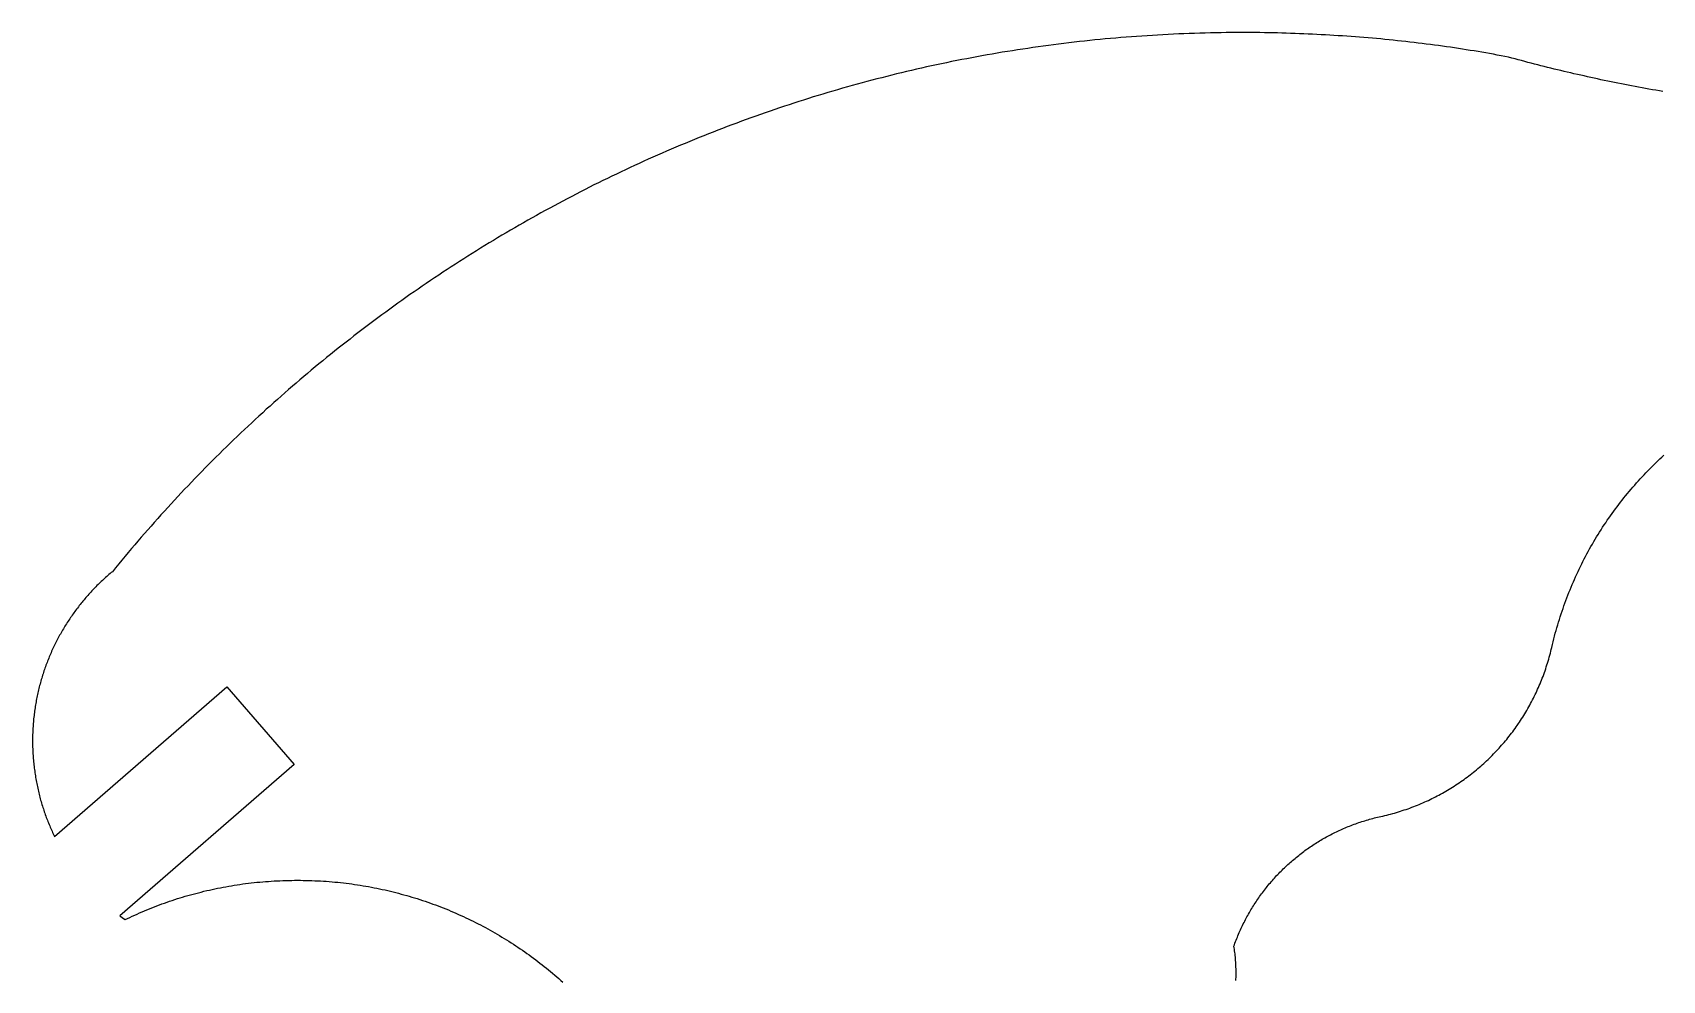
# Model space of a CAD drawing. Extents: x -331 to 1103, y -532 to 1751.
# Drawn here: x -312.6 to -119.3, y 1638.2 to 1750.6 of the extents above; entities that cross this region are included whole.
import ezdxf

# ---------------------------------------------------------------- set-up
doc = ezdxf.new("R2010")
doc.units = 0
doc.layers.add('Default_Layer', color=1, linetype='CONTINUOUS')

msp = doc.modelspace()

# ---------------------------------------------------------------- linework, layer by layer
at = {"layer": 'Default_Layer'}
for points in [[(-119.22, 1743.6), (-119.64, 1743.67), (-120.05, 1743.75), (-120.46, 1743.82), (-120.88, 1743.89), (-121.29, 1743.97), (-121.7, 1744.04), (-122.11, 1744.12), (-122.52, 1744.2), (-122.93, 1744.28), (-123.33, 1744.35), (-123.74, 1744.43), (-124.15, 1744.51), (-124.55, 1744.59), (-124.96, 1744.68), (-125.36, 1744.76), (-125.77, 1744.84), (-126.17, 1744.93), (-126.57, 1745.01), (-126.98, 1745.1), (-127.38, 1745.18), (-127.78, 1745.27), (-128.18, 1745.36), (-128.57, 1745.45), (-128.97, 1745.53), (-129.37, 1745.62), (-129.77, 1745.72), (-130.16, 1745.81), (-130.56, 1745.9), (-130.95, 1745.99), (-131.34, 1746.09), (-131.74, 1746.18), (-132.13, 1746.27), (-132.52, 1746.37), (-132.91, 1746.47), (-133.3, 1746.56), (-133.69, 1746.66), (-134.07, 1746.76), (-134.46, 1746.86), (-134.85, 1746.96), (-135.23, 1747.06), (-135.61, 1747.16), (-136, 1747.27), (-136.38, 1747.37), (-136.76, 1747.47), (-137.14, 1747.58), (-137.52, 1747.68), (-137.97, 1747.77), (-138.42, 1747.85), (-138.87, 1747.94), (-139.32, 1748.02), (-139.77, 1748.1), (-140.23, 1748.18), (-140.69, 1748.26), (-141.15, 1748.34), (-141.61, 1748.42), (-142.07, 1748.49), (-142.54, 1748.57), (-143, 1748.64), (-143.47, 1748.71), (-143.94, 1748.78), (-144.42, 1748.85), (-144.89, 1748.92), (-145.37, 1748.99), (-145.84, 1749.05), (-146.32, 1749.12), (-146.8, 1749.18), (-147.29, 1749.24), (-147.77, 1749.3), (-148.26, 1749.36), (-148.74, 1749.42), (-149.23, 1749.48), (-149.72, 1749.53), (-150.21, 1749.59), (-150.7, 1749.64), (-151.2, 1749.69), (-151.69, 1749.74), (-152.19, 1749.79), (-152.68, 1749.84), (-153.18, 1749.88), (-153.68, 1749.93), (-154.18, 1749.97), (-154.69, 1750.01), (-155.19, 1750.05), (-155.69, 1750.09), (-156.2, 1750.13), (-156.71, 1750.16), (-157.21, 1750.2), (-157.72, 1750.23), (-158.23, 1750.27), (-158.74, 1750.3), (-159.25, 1750.32), (-159.76, 1750.35), (-160.28, 1750.38), (-160.79, 1750.4), (-161.31, 1750.43), (-161.82, 1750.45), (-162.34, 1750.47), (-162.85, 1750.49), (-163.37, 1750.51), (-163.89, 1750.52), (-164.41, 1750.54), (-164.93, 1750.55), (-165.45, 1750.56), (-165.97, 1750.57), (-166.49, 1750.58), (-167.01, 1750.59), (-167.53, 1750.59), (-168.05, 1750.6), (-168.58, 1750.6), (-169.1, 1750.6), (-169.73, 1750.6), (-170.36, 1750.59), (-171, 1750.59), (-171.63, 1750.58), (-172.26, 1750.57), (-172.89, 1750.56), (-173.51, 1750.54), (-174.14, 1750.53), (-174.77, 1750.51), (-175.4, 1750.49), (-176.02, 1750.46), (-176.65, 1750.44), (-177.28, 1750.41), (-177.9, 1750.38), (-178.53, 1750.35), (-179.15, 1750.31), (-179.77, 1750.27), (-180.4, 1750.23), (-181.02, 1750.19), (-181.64, 1750.15), (-182.26, 1750.1), (-182.88, 1750.06), (-183.5, 1750.01), (-184.12, 1749.95), (-184.74, 1749.9), (-185.35, 1749.84), (-185.97, 1749.78), (-186.59, 1749.72), (-187.2, 1749.66), (-187.82, 1749.59), (-188.43, 1749.53), (-189.05, 1749.46), (-189.66, 1749.38), (-190.27, 1749.31), (-190.89, 1749.23), (-191.5, 1749.16), (-192.11, 1749.08), (-192.72, 1748.99), (-193.33, 1748.91), (-193.94, 1748.82), (-194.54, 1748.73), (-195.15, 1748.64), (-195.76, 1748.55), (-196.36, 1748.45), (-196.97, 1748.36), (-197.57, 1748.26), (-198.18, 1748.16), (-198.78, 1748.05), (-199.38, 1747.95), (-199.98, 1747.84), (-200.58, 1747.73), (-201.18, 1747.62), (-201.78, 1747.5), (-202.38, 1747.39), (-202.98, 1747.27), (-203.58, 1747.15), (-204.17, 1747.03), (-204.77, 1746.9), (-205.37, 1746.77), (-205.96, 1746.65), (-206.55, 1746.52), (-207.15, 1746.38), (-207.74, 1746.25), (-208.33, 1746.11), (-208.92, 1745.97), (-209.51, 1745.83), (-210.1, 1745.69), (-210.69, 1745.54), (-211.27, 1745.4), (-211.86, 1745.25), (-212.45, 1745.1), (-213.03, 1744.95), (-213.62, 1744.79), (-214.2, 1744.63), (-214.78, 1744.48), (-215.36, 1744.31), (-215.94, 1744.15), (-216.52, 1743.99), (-217.1, 1743.82), (-217.68, 1743.65), (-218.26, 1743.48), (-218.84, 1743.31), (-219.41, 1743.13), (-219.99, 1742.96), (-220.56, 1742.78), (-221.13, 1742.6), (-221.71, 1742.42), (-222.28, 1742.23), (-222.85, 1742.04), (-223.42, 1741.86), (-223.99, 1741.67), (-224.56, 1741.47), (-225.12, 1741.28), (-225.69, 1741.08), (-226.26, 1740.89), (-226.82, 1740.69), (-227.39, 1740.48), (-227.95, 1740.28), (-228.51, 1740.08), (-229.07, 1739.87), (-229.63, 1739.66), (-230.19, 1739.45), (-230.75, 1739.23), (-231.31, 1739.02), (-231.86, 1738.8), (-232.42, 1738.58), (-232.97, 1738.36), (-233.53, 1738.14), (-234.08, 1737.92), (-234.63, 1737.69), (-235.18, 1737.46), (-235.73, 1737.23), (-236.28, 1737), (-236.83, 1736.77), (-237.38, 1736.53), (-237.92, 1736.29), (-238.47, 1736.05), (-239.01, 1735.81), (-239.56, 1735.57), (-240.1, 1735.33), (-240.64, 1735.08), (-241.18, 1734.83), (-241.72, 1734.58), (-242.26, 1734.33), (-242.79, 1734.08), (-243.33, 1733.82), (-243.87, 1733.56), (-244.4, 1733.3), (-244.93, 1733.04), (-245.47, 1732.78), (-246, 1732.52), (-246.53, 1732.25), (-247.06, 1731.98), (-247.58, 1731.71), (-248.11, 1731.44), (-248.64, 1731.17), (-249.16, 1730.89), (-249.69, 1730.61), (-250.21, 1730.34), (-250.73, 1730.06), (-251.25, 1729.77), (-251.77, 1729.49), (-252.29, 1729.2), (-252.81, 1728.92), (-253.32, 1728.63), (-253.84, 1728.34), (-254.35, 1728.04), (-254.87, 1727.75), (-255.38, 1727.45), (-255.89, 1727.16), (-256.4, 1726.86), (-256.91, 1726.56), (-257.42, 1726.25), (-257.92, 1725.95), (-258.43, 1725.64), (-258.93, 1725.33), (-259.44, 1725.03), (-259.94, 1724.71), (-260.44, 1724.4), (-260.94, 1724.09), (-261.44, 1723.77), (-261.94, 1723.45), (-262.43, 1723.13), (-262.93, 1722.81), (-263.42, 1722.49), (-263.92, 1722.16), (-264.41, 1721.84), (-264.9, 1721.51), (-265.39, 1721.18), (-265.88, 1720.85), (-266.37, 1720.52), (-266.85, 1720.18), (-267.34, 1719.85), (-267.82, 1719.51), (-268.3, 1719.17), (-268.79, 1718.83), (-269.27, 1718.49), (-269.74, 1718.14), (-270.22, 1717.8), (-270.7, 1717.45), (-271.17, 1717.1), (-271.65, 1716.75), (-272.12, 1716.4), (-272.59, 1716.04), (-273.06, 1715.69), (-273.53, 1715.33), (-274, 1714.97), (-274.47, 1714.61), (-274.93, 1714.25), (-275.4, 1713.89), (-275.86, 1713.52), (-276.32, 1713.16), (-276.78, 1712.79), (-277.24, 1712.42), (-277.7, 1712.05), (-278.16, 1711.68), (-278.61, 1711.3), (-279.07, 1710.93), (-279.52, 1710.55), (-279.97, 1710.17), (-280.42, 1709.79), (-280.87, 1709.41), (-281.32, 1709.03), (-281.77, 1708.64), (-282.21, 1708.26), (-282.66, 1707.87), (-283.1, 1707.48), (-283.54, 1707.09), (-283.98, 1706.7), (-284.42, 1706.3), (-284.86, 1705.91), (-285.29, 1705.51), (-285.73, 1705.11), (-286.16, 1704.71), (-286.59, 1704.31), (-287.02, 1703.91), (-287.45, 1703.51), (-287.88, 1703.1), (-288.31, 1702.69), (-288.73, 1702.28), (-289.16, 1701.88), (-289.58, 1701.46), (-290, 1701.05), (-290.42, 1700.64), (-290.84, 1700.22), (-291.26, 1699.8), (-291.67, 1699.39), (-292.09, 1698.97), (-292.5, 1698.55), (-292.91, 1698.12), (-293.32, 1697.7), (-293.73, 1697.27), (-294.14, 1696.85), (-294.55, 1696.42), (-294.95, 1695.99), (-295.35, 1695.56), (-295.75, 1695.13), (-296.16, 1694.69), (-296.55, 1694.26), (-296.95, 1693.82), (-297.35, 1693.38), (-297.74, 1692.94), (-298.14, 1692.5), (-298.53, 1692.06), (-298.92, 1691.62), (-299.31, 1691.17), (-299.69, 1690.73), (-300.08, 1690.28), (-300.46, 1689.83), (-300.85, 1689.38), (-301.23, 1688.93), (-301.61, 1688.47), (-301.99, 1688.02), (-302.36, 1687.57), (-302.74, 1687.11), (-303.11, 1686.65), (-303.25, 1686.54), (-303.38, 1686.42), (-303.52, 1686.31), (-303.65, 1686.19), (-303.78, 1686.08), (-303.92, 1685.96), (-304.05, 1685.84), (-304.18, 1685.72), (-304.3, 1685.6), (-304.43, 1685.48), (-304.56, 1685.36), (-304.69, 1685.24), (-304.81, 1685.11), (-304.94, 1684.99), (-305.06, 1684.87), (-305.19, 1684.74), (-305.31, 1684.61), (-305.43, 1684.49), (-305.55, 1684.36), (-305.67, 1684.23), (-305.79, 1684.1), (-305.91, 1683.97), (-306.02, 1683.84), (-306.14, 1683.71), (-306.26, 1683.57), (-306.37, 1683.44), (-306.48, 1683.3), (-306.6, 1683.17), (-306.71, 1683.03), (-306.82, 1682.9), (-306.93, 1682.76), (-307.04, 1682.62), (-307.15, 1682.48), (-307.25, 1682.34), (-307.36, 1682.2), (-307.47, 1682.06), (-307.57, 1681.92), (-307.67, 1681.78), (-307.78, 1681.64), (-307.88, 1681.49), (-307.98, 1681.35), (-308.08, 1681.2), (-308.18, 1681.06), (-308.27, 1680.91), (-308.37, 1680.76), (-308.47, 1680.61), (-308.56, 1680.47), (-308.66, 1680.32), (-308.75, 1680.17), (-308.84, 1680.02), (-308.93, 1679.86), (-309.02, 1679.71), (-309.11, 1679.56), (-309.2, 1679.41), (-309.28, 1679.25), (-309.37, 1679.1), (-309.46, 1678.94), (-309.54, 1678.79), (-309.62, 1678.63), (-309.7, 1678.47), (-309.78, 1678.32), (-309.86, 1678.16), (-309.94, 1678), (-310.02, 1677.84), (-310.1, 1677.68), (-310.17, 1677.52), (-310.25, 1677.36), (-310.32, 1677.2), (-310.39, 1677.03), (-310.46, 1676.87), (-310.53, 1676.71), (-310.6, 1676.54), (-310.67, 1676.38), (-310.73, 1676.21), (-310.8, 1676.05), (-310.86, 1675.88), (-310.93, 1675.71), (-310.99, 1675.55), (-311.05, 1675.38), (-311.11, 1675.21), (-311.17, 1675.04), (-311.23, 1674.87), (-311.28, 1674.7), (-311.34, 1674.53), (-311.39, 1674.36), (-311.45, 1674.19), (-311.5, 1674.02), (-311.55, 1673.84), (-311.6, 1673.67), (-311.65, 1673.5), (-311.69, 1673.32), (-311.74, 1673.15), (-311.79, 1672.97), (-311.83, 1672.8), (-311.87, 1672.62), (-311.91, 1672.45), (-311.95, 1672.27), (-311.99, 1672.09), (-312.03, 1671.91), (-312.07, 1671.74), (-312.1, 1671.56), (-312.14, 1671.38), (-312.17, 1671.2), (-312.2, 1671.02), (-312.23, 1670.84), (-312.26, 1670.66), (-312.29, 1670.48), (-312.31, 1670.3), (-312.34, 1670.11), (-312.36, 1669.93), (-312.39, 1669.75), (-312.41, 1669.57), (-312.43, 1669.38), (-312.45, 1669.2), (-312.46, 1669.01), (-312.48, 1668.83), (-312.5, 1668.64), (-312.51, 1668.46), (-312.52, 1668.27), (-312.53, 1668.09), (-312.54, 1667.9), (-312.55, 1667.71), (-312.56, 1667.53), (-312.57, 1667.34), (-312.57, 1667.15), (-312.57, 1666.96), (-312.58, 1666.78), (-312.58, 1666.59), (-312.58, 1666.39), (-312.57, 1666.2), (-312.57, 1666.01), (-312.57, 1665.82), (-312.56, 1665.62), (-312.55, 1665.43), (-312.54, 1665.24), (-312.53, 1665.05), (-312.52, 1664.86), (-312.51, 1664.67), (-312.49, 1664.48), (-312.48, 1664.29), (-312.46, 1664.1), (-312.44, 1663.91), (-312.42, 1663.73), (-312.4, 1663.54), (-312.38, 1663.35), (-312.35, 1663.17), (-312.33, 1662.98), (-312.3, 1662.79), (-312.28, 1662.61), (-312.25, 1662.42), (-312.22, 1662.24), (-312.19, 1662.06), (-312.15, 1661.87), (-312.12, 1661.69), (-312.08, 1661.51), (-312.05, 1661.33), (-312.01, 1661.15), (-311.97, 1660.97), (-311.93, 1660.79), (-311.89, 1660.61), (-311.85, 1660.43), (-311.8, 1660.25), (-311.76, 1660.07), (-311.71, 1659.9), (-311.67, 1659.72), (-311.62, 1659.55), (-311.57, 1659.37), (-311.52, 1659.2), (-311.47, 1659.02), (-311.41, 1658.85), (-311.36, 1658.68), (-311.3, 1658.51), (-311.25, 1658.34), (-311.19, 1658.17), (-311.13, 1658), (-311.07, 1657.83), (-311.01, 1657.66), (-310.95, 1657.5), (-310.89, 1657.33), (-310.82, 1657.16), (-310.76, 1657), (-310.69, 1656.84), (-310.62, 1656.67), (-310.55, 1656.51), (-310.48, 1656.35), (-310.41, 1656.19), (-310.34, 1656.03), (-310.27, 1655.87), (-310.2, 1655.71), (-310.12, 1655.55), (-310.05, 1655.4), (-309.97, 1655.24), (-309.97, 1655.24), (-289.55, 1672.97), (-281.56, 1663.77), (-302.23, 1645.82), (-302.11, 1645.74), (-301.97, 1645.63), (-301.8, 1645.51), (-301.6, 1645.37), (-301.32, 1645.5), (-301.04, 1645.64), (-300.75, 1645.77), (-300.47, 1645.9), (-300.18, 1646.03), (-299.89, 1646.16), (-299.6, 1646.29), (-299.31, 1646.41), (-299.02, 1646.54), (-298.72, 1646.66), (-298.43, 1646.78), (-298.13, 1646.89), (-297.83, 1647.01), (-297.53, 1647.12), (-297.23, 1647.23), (-296.93, 1647.34), (-296.63, 1647.45), (-296.32, 1647.55), (-296.02, 1647.66), (-295.71, 1647.76), (-295.4, 1647.86), (-295.09, 1647.95), (-294.78, 1648.05), (-294.47, 1648.14), (-294.15, 1648.23), (-293.84, 1648.32), (-293.52, 1648.41), (-293.21, 1648.49), (-292.89, 1648.57), (-292.57, 1648.65), (-292.25, 1648.73), (-291.93, 1648.81), (-291.6, 1648.88), (-291.28, 1648.95), (-290.96, 1649.02), (-290.63, 1649.09), (-290.3, 1649.16), (-289.98, 1649.22), (-289.65, 1649.28), (-289.32, 1649.34), (-288.99, 1649.39), (-288.66, 1649.45), (-288.32, 1649.5), (-287.99, 1649.55), (-287.66, 1649.6), (-287.32, 1649.64), (-286.99, 1649.68), (-286.65, 1649.72), (-286.31, 1649.76), (-285.97, 1649.8), (-285.63, 1649.83), (-285.29, 1649.86), (-284.95, 1649.89), (-284.61, 1649.91), (-284.27, 1649.94), (-283.93, 1649.96), (-283.58, 1649.98), (-283.24, 1649.99), (-282.89, 1650.01), (-282.55, 1650.02), (-282.2, 1650.03), (-281.85, 1650.03), (-281.51, 1650.04), (-281.16, 1650.04), (-280.81, 1650.04), (-280.47, 1650.03), (-280.13, 1650.03), (-279.78, 1650.02), (-279.44, 1650.01), (-279.1, 1649.99), (-278.76, 1649.98), (-278.42, 1649.96), (-278.08, 1649.94), (-277.74, 1649.92), (-277.4, 1649.89), (-277.06, 1649.86), (-276.72, 1649.83), (-276.39, 1649.8), (-276.05, 1649.76), (-275.71, 1649.73), (-275.38, 1649.69), (-275.05, 1649.64), (-274.71, 1649.6), (-274.38, 1649.55), (-274.05, 1649.5), (-273.72, 1649.45), (-273.39, 1649.4), (-273.06, 1649.34), (-272.73, 1649.29), (-272.4, 1649.22), (-272.07, 1649.16), (-271.75, 1649.1), (-271.42, 1649.03), (-271.1, 1648.96), (-270.77, 1648.89), (-270.45, 1648.81), (-270.13, 1648.74), (-269.81, 1648.66), (-269.49, 1648.58), (-269.17, 1648.5), (-268.85, 1648.41), (-268.53, 1648.32), (-268.21, 1648.23), (-267.9, 1648.14), (-267.58, 1648.05), (-267.27, 1647.95), (-266.96, 1647.86), (-266.64, 1647.75), (-266.33, 1647.65), (-266.02, 1647.55), (-265.71, 1647.44), (-265.4, 1647.33), (-265.1, 1647.22), (-264.79, 1647.11), (-264.48, 1647), (-264.18, 1646.88), (-263.88, 1646.76), (-263.57, 1646.64), (-263.27, 1646.52), (-262.97, 1646.39), (-262.67, 1646.26), (-262.37, 1646.13), (-262.08, 1646), (-261.78, 1645.87), (-261.49, 1645.74), (-261.19, 1645.6), (-260.9, 1645.46), (-260.61, 1645.32), (-260.32, 1645.18), (-260.03, 1645.03), (-259.74, 1644.88), (-259.45, 1644.74), (-259.16, 1644.58), (-258.88, 1644.43), (-258.59, 1644.28), (-258.31, 1644.12), (-258.03, 1643.96), (-257.75, 1643.8), (-257.47, 1643.64), (-257.19, 1643.48), (-256.92, 1643.31), (-256.64, 1643.14), (-256.36, 1642.97), (-256.09, 1642.8), (-255.82, 1642.63), (-255.55, 1642.45), (-255.28, 1642.28), (-255.01, 1642.1), (-254.74, 1641.92), (-254.48, 1641.74), (-254.21, 1641.55), (-253.95, 1641.37), (-253.69, 1641.18), (-253.43, 1640.99), (-253.17, 1640.8), (-252.91, 1640.61), (-252.65, 1640.41), (-252.4, 1640.22), (-252.15, 1640.02), (-251.89, 1639.82), (-251.64, 1639.62), (-251.39, 1639.42), (-251.14, 1639.21), (-250.9, 1639.01), (-250.65, 1638.8), (-250.41, 1638.59), (-250.16, 1638.38), (-249.92, 1638.16), (-249.68, 1637.95)], [(-169.87, 1638.14), (-169.86, 1638.33), (-169.85, 1638.53), (-169.85, 1638.73), (-169.85, 1638.92), (-169.85, 1639.12), (-169.85, 1639.33), (-169.85, 1639.53), (-169.86, 1639.73), (-169.86, 1639.94), (-169.87, 1640.14), (-169.88, 1640.34), (-169.9, 1640.53), (-169.91, 1640.73), (-169.93, 1640.92), (-169.95, 1641.12), (-169.97, 1641.31), (-170, 1641.49), (-170.02, 1641.68), (-170.05, 1641.86), (-170.08, 1642.04), (-170.11, 1642.22), (-170.04, 1642.4), (-169.98, 1642.58), (-169.91, 1642.76), (-169.84, 1642.94), (-169.77, 1643.12), (-169.69, 1643.3), (-169.62, 1643.47), (-169.55, 1643.65), (-169.47, 1643.83), (-169.39, 1644), (-169.31, 1644.18), (-169.23, 1644.35), (-169.15, 1644.52), (-169.07, 1644.69), (-168.99, 1644.87), (-168.9, 1645.04), (-168.81, 1645.21), (-168.73, 1645.37), (-168.64, 1645.54), (-168.55, 1645.71), (-168.46, 1645.88), (-168.36, 1646.04), (-168.27, 1646.21), (-168.17, 1646.37), (-168.08, 1646.53), (-167.98, 1646.69), (-167.88, 1646.86), (-167.78, 1647.02), (-167.68, 1647.18), (-167.58, 1647.33), (-167.47, 1647.49), (-167.37, 1647.65), (-167.26, 1647.8), (-167.15, 1647.96), (-167.05, 1648.11), (-166.94, 1648.27), (-166.83, 1648.42), (-166.71, 1648.57), (-166.6, 1648.72), (-166.49, 1648.87), (-166.37, 1649.02), (-166.25, 1649.17), (-166.14, 1649.31), (-166.02, 1649.46), (-165.9, 1649.6), (-165.78, 1649.75), (-165.66, 1649.89), (-165.53, 1650.03), (-165.41, 1650.17), (-165.28, 1650.31), (-165.16, 1650.45), (-165.03, 1650.59), (-164.9, 1650.72), (-164.77, 1650.86), (-164.64, 1650.99), (-164.51, 1651.13), (-164.38, 1651.26), (-164.24, 1651.39), (-164.11, 1651.52), (-163.97, 1651.65), (-163.84, 1651.78), (-163.7, 1651.9), (-163.56, 1652.03), (-163.42, 1652.15), (-163.28, 1652.28), (-163.14, 1652.4), (-163, 1652.52), (-162.85, 1652.64), (-162.71, 1652.76), (-162.56, 1652.88), (-162.42, 1653), (-162.27, 1653.11), (-162.12, 1653.23), (-161.97, 1653.34), (-161.82, 1653.45), (-161.67, 1653.57), (-161.52, 1653.68), (-161.36, 1653.78), (-161.21, 1653.89), (-161.06, 1654), (-160.9, 1654.1), (-160.74, 1654.21), (-160.59, 1654.31), (-160.43, 1654.41), (-160.27, 1654.51), (-160.11, 1654.61), (-159.95, 1654.71), (-159.79, 1654.81), (-159.62, 1654.9), (-159.46, 1655), (-159.3, 1655.09), (-159.13, 1655.18), (-158.96, 1655.27), (-158.8, 1655.36), (-158.63, 1655.45), (-158.46, 1655.54), (-158.29, 1655.62), (-158.12, 1655.71), (-157.95, 1655.79), (-157.78, 1655.87), (-157.61, 1655.95), (-157.43, 1656.03), (-157.26, 1656.11), (-157.09, 1656.19), (-156.91, 1656.26), (-156.73, 1656.34), (-156.56, 1656.41), (-156.38, 1656.48), (-156.2, 1656.55), (-156.02, 1656.62), (-155.84, 1656.68), (-155.66, 1656.75), (-155.48, 1656.81), (-155.3, 1656.88), (-155.12, 1656.94), (-154.93, 1657), (-154.75, 1657.06), (-154.56, 1657.11), (-154.38, 1657.17), (-154.19, 1657.22), (-154.01, 1657.28), (-153.82, 1657.33), (-153.63, 1657.38), (-153.44, 1657.43), (-153.25, 1657.48), (-153.06, 1657.52), (-152.87, 1657.57), (-152.68, 1657.61), (-152.44, 1657.66), (-152.21, 1657.72), (-151.97, 1657.77), (-151.74, 1657.83), (-151.51, 1657.89), (-151.27, 1657.96), (-151.04, 1658.02), (-150.81, 1658.09), (-150.58, 1658.16), (-150.35, 1658.23), (-150.13, 1658.3), (-149.9, 1658.38), (-149.67, 1658.45), (-149.45, 1658.53), (-149.23, 1658.61), (-149, 1658.7), (-148.78, 1658.78), (-148.56, 1658.87), (-148.34, 1658.95), (-148.12, 1659.04), (-147.9, 1659.14), (-147.69, 1659.23), (-147.47, 1659.33), (-147.26, 1659.42), (-147.04, 1659.52), (-146.83, 1659.62), (-146.62, 1659.73), (-146.41, 1659.83), (-146.2, 1659.94), (-145.99, 1660.04), (-145.78, 1660.15), (-145.58, 1660.27), (-145.37, 1660.38), (-145.17, 1660.49), (-144.96, 1660.61), (-144.76, 1660.73), (-144.56, 1660.85), (-144.36, 1660.97), (-144.17, 1661.09), (-143.97, 1661.22), (-143.77, 1661.35), (-143.58, 1661.47), (-143.38, 1661.6), (-143.19, 1661.74), (-143, 1661.87), (-142.81, 1662), (-142.62, 1662.14), (-142.44, 1662.28), (-142.25, 1662.42), (-142.07, 1662.56), (-141.88, 1662.7), (-141.7, 1662.85), (-141.52, 1662.99), (-141.34, 1663.14), (-141.16, 1663.29), (-140.99, 1663.44), (-140.81, 1663.59), (-140.64, 1663.74), (-140.47, 1663.9), (-140.3, 1664.06), (-140.13, 1664.21), (-139.96, 1664.37), (-139.79, 1664.53), (-139.63, 1664.7), (-139.46, 1664.86), (-139.3, 1665.03), (-139.14, 1665.19), (-138.98, 1665.36), (-138.82, 1665.53), (-138.66, 1665.7), (-138.51, 1665.87), (-138.35, 1666.05), (-138.2, 1666.22), (-138.05, 1666.4), (-137.9, 1666.58), (-137.75, 1666.75), (-137.61, 1666.93), (-137.46, 1667.12), (-137.32, 1667.3), (-137.18, 1667.48), (-137.04, 1667.67), (-136.9, 1667.86), (-136.76, 1668.04), (-136.63, 1668.23), (-136.49, 1668.42), (-136.36, 1668.62), (-136.23, 1668.81), (-136.1, 1669), (-135.98, 1669.2), (-135.85, 1669.39), (-135.73, 1669.59), (-135.6, 1669.79), (-135.48, 1669.99), (-135.37, 1670.19), (-135.25, 1670.4), (-135.13, 1670.6), (-135.02, 1670.8), (-134.91, 1671.01), (-134.8, 1671.22), (-134.69, 1671.43), (-134.58, 1671.64), (-134.48, 1671.85), (-134.37, 1672.06), (-134.27, 1672.27), (-134.17, 1672.48), (-134.08, 1672.7), (-133.98, 1672.91), (-133.89, 1673.13), (-133.79, 1673.35), (-133.7, 1673.57), (-133.61, 1673.79), (-133.53, 1674.01), (-133.44, 1674.23), (-133.36, 1674.45), (-133.28, 1674.68), (-133.2, 1674.9), (-133.12, 1675.13), (-133.05, 1675.35), (-132.97, 1675.58), (-132.9, 1675.81), (-132.83, 1676.04), (-132.77, 1676.27), (-132.7, 1676.5), (-132.64, 1676.73), (-132.57, 1676.97), (-132.52, 1677.2), (-132.46, 1677.43), (-132.4, 1677.67), (-132.32, 1678.01), (-132.24, 1678.34), (-132.16, 1678.68), (-132.07, 1679.01), (-131.98, 1679.34), (-131.89, 1679.67), (-131.8, 1680), (-131.7, 1680.33), (-131.6, 1680.66), (-131.5, 1680.99), (-131.4, 1681.31), (-131.29, 1681.64), (-131.18, 1681.96), (-131.07, 1682.28), (-130.96, 1682.6), (-130.85, 1682.92), (-130.73, 1683.24), (-130.61, 1683.56), (-130.49, 1683.87), (-130.36, 1684.19), (-130.24, 1684.5), (-130.11, 1684.81), (-129.98, 1685.12), (-129.84, 1685.43), (-129.71, 1685.74), (-129.57, 1686.05), (-129.43, 1686.36), (-129.29, 1686.66), (-129.15, 1686.96), (-129, 1687.27), (-128.85, 1687.57), (-128.7, 1687.86), (-128.55, 1688.16), (-128.39, 1688.46), (-128.23, 1688.75), (-128.08, 1689.05), (-127.91, 1689.34), (-127.75, 1689.63), (-127.59, 1689.92), (-127.42, 1690.21), (-127.25, 1690.5), (-127.08, 1690.78), (-126.9, 1691.06), (-126.73, 1691.35), (-126.55, 1691.63), (-126.37, 1691.91), (-126.19, 1692.19), (-126, 1692.46), (-125.82, 1692.74), (-125.63, 1693.01), (-125.44, 1693.28), (-125.25, 1693.55), (-125.05, 1693.82), (-124.86, 1694.09), (-124.66, 1694.36), (-124.46, 1694.62), (-124.26, 1694.88), (-124.05, 1695.14), (-123.85, 1695.4), (-123.64, 1695.66), (-123.43, 1695.92), (-123.22, 1696.17), (-123, 1696.42), (-122.79, 1696.68), (-122.57, 1696.93), (-122.35, 1697.17), (-122.13, 1697.42), (-121.91, 1697.67), (-121.69, 1697.91), (-121.46, 1698.15), (-121.23, 1698.39), (-121, 1698.63), (-120.77, 1698.86), (-120.54, 1699.1), (-120.3, 1699.33), (-120.07, 1699.56), (-119.83, 1699.79), (-119.59, 1700.02), (-119.35, 1700.25), (-119.1, 1700.47)]]:
    msp.add_lwpolyline(points, dxfattribs=at)

doc.saveas('drawing.dxf')
